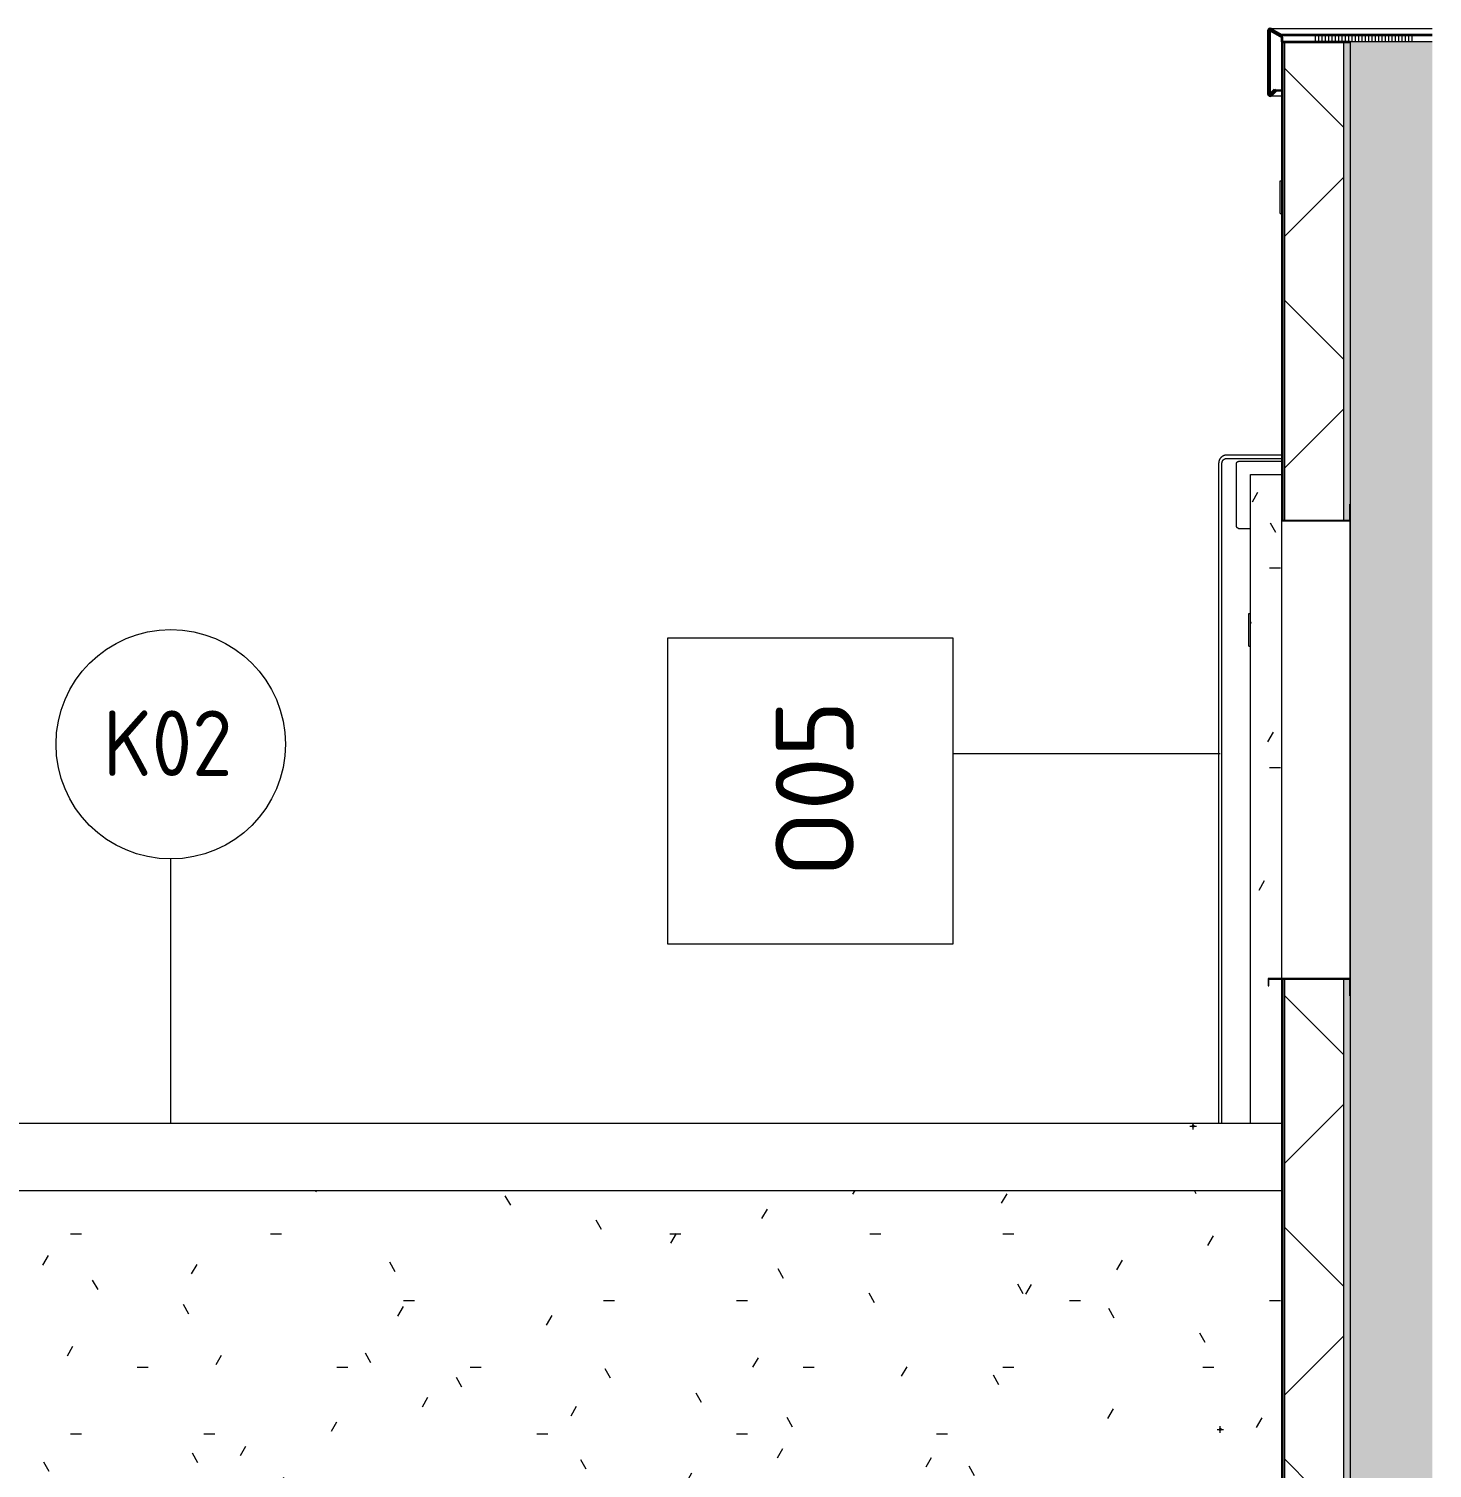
# Model space of a CAD drawing. Header units: millimetres. Extents: x -19993 to 479964, y -45352 to 20466.
# Drawn here: x 191621 to 195903, y 5178 to 9570 of the extents above; entities that cross this region are included whole.
import ezdxf

# ---------------------------------------------------------------- set-up
doc = ezdxf.new("R2010")
doc.units = ezdxf.units.MM
for name, color, linetype, lineweight in [('A-DETL-GENF', 92, 'Continuous', 9), ('A-DETL-THIN', 151, 'Continuous', 9), ('A-GLAZ', 151, 'Continuous', 9), ('A-ROOF', 132, 'Continuous', 9), ('A-ROOF-IDEN', 132, 'Continuous', 9), ('A-ROOF-MCUT', 132, 'Continuous', 35), ('A-ROOF-OTLN', 132, 'Continuous', 9), ('A-ROOF-PATT', 132, 'Continuous', 35), ('A-WALL', 113, 'Continuous', 9), ('A-WALL-PATT', 111, 'Continuous', 25), ('E-POWR-CNDT', 130, 'Continuous', 9), ('E-POWR-CNDT-IDEN', 130, 'Continuous', 9), ('E-POWR-CNTR', 130, 'Continuous', 9), ('E-POWR-DROP', 130, 'Continuous', 9), ('M-EQPM', 50, 'Continuous', 9), ('Q-SPCQ', 91, 'Continuous', 9)]:
    doc.layers.add(name, color=color, linetype=linetype, lineweight=lineweight)
doc.styles.add('ISOCPEUR', font='isocpeur.ttf', dxfattribs={"width": 0.9, "height": 200})
doc.styles.add('ISOCPEUR_1', font='isocpeur.ttf', dxfattribs={"height": 238.125})
pattern_1 = [(0, (248033.99, 0), (812.8, 203.2), [33.528, -576.072, 33.528, -576.072, -3251.2]), (0, (248033.99, 0), (812.8, 203.2), [-1219.2, 33.528, -1185.672, 33.528, -576.072, -1422.4]), (0, (248033.99, 0), (812.8, 203.2), [-3048, 33.528, -372.872, 33.528, -982.472]), (120, (248338.79, 101.6), (-582.37636, 602.30545), [33.528, -576.072, 33.528, -576.072, -3251.2]), (120, (248338.79, 101.6), (-582.37636, 602.30545), [-1219.2, 33.528, -1185.672, 33.528, -576.072, -1422.4]), (120, (248338.79, 101.6), (-582.37636, 602.30545), [-3048, 33.528, -372.872, 33.528, -982.472]), (240, (248440.39, 508), (-230.42364, -805.50545), [33.528, -576.072, 33.528, -576.072, -3251.2]), (240, (248440.39, 508), (-230.42364, -805.50545), [-1219.2, 33.528, -1185.672, 33.528, -576.072, -1422.4]), (240, (248440.39, 508), (-230.42364, -805.50545), [-3048, 33.528, -372.872, 33.528, -982.472])]

# ---------------------------------------------------------------- blocks, each defined once
blk = doc.blocks.new('OKNO_1k_nadsvetlik - OKNO_1k_nadsvetlik_900 x 1500-1969499-VB2-V-Nový')
at = {"layer": 'A-GLAZ'}
h = blk.add_hatch(dxfattribs=at)
h.set_pattern_fill('FP_68', color=256, style=0, pattern_type=2)
h.set_pattern_definition([(0, (69716.61, 0), (150, 86.6), [100, -200]), (60, (69816.61, 0), (0.0022, 173.20381), [100, -200]), (300, (69816.61, 0), (149.9978, -86.60381), [100, -200])])
h.paths.add_polyline_path([(17333.7, 8070), (17334.7, 8071), (17333.7, 8088.6)])
at = {"layer": 'A-GLAZ', "lineweight": 25}
for p, q in [((17333.7, 8120), (17333.7, 8070)), ((17333.7, 6670), (17333.7, 6620))]:
    blk.add_line(p, q, dxfattribs=at)
at = {"layer": 'A-GLAZ'}
blk.add_line((17333.7, 8070), (17333.7, 6672), dxfattribs=at)
blk = doc.blocks.new('parapet_ext - parapet_ext-1802020-VB2-V-Nový')
at = {"layer": 'Q-SPCQ'}
for p, q in [((17334.7, 6672), (17084.7, 6672)), ((17084.7, 6672), (17084.7, 6650)), ((17084.7, 6650), (17086.7, 6650)), ((17086.7, 6650), (17086.7, 6670)), ((17086.7, 6670), (17334.7, 6670))]:
    blk.add_line(p, q, dxfattribs=at)
blk = doc.blocks.new('DPS_vetrání_nová - Typ 1-1348275-VB2-V-Nový')
at = {"layer": 'M-EQPM', "color": 11}
for p, q in [((17025.3, 7686), (17025.3, 7786)), ((17025.3, 7786), (17030.3, 7786)), ((17025.3, 7686), (17030.3, 7686))]:
    blk.add_line(p, q, dxfattribs=at)
blk = doc.blocks.new('DPS_vetrání_nová - Typ 1-1348339-VB2-V-Nový')
at = {"layer": 'M-EQPM', "color": 11}
for p, q in [((17121.7, 9006), (17121.7, 9106)), ((17121.7, 9106), (17126.7, 9106)), ((17121.7, 9006), (17126.7, 9006))]:
    blk.add_line(p, q, dxfattribs=at)
blk = doc.blocks.new('Popiska zakončení střešního pláště - Popiska okna_Bublina-1463073-VB2-V-Nový')
at = {"layer": 'A-ROOF-IDEN'}
blk.add_circle((13736.4, 7387.1), 350, dxfattribs=at)

msp = doc.modelspace()

# ---------------------------------------------------------------- hatches: boundary and pattern name
at = {"layer": 'A-DETL-GENF'}
msp.add_hatch(color=9, dxfattribs=at).paths.add_polyline_path([(195678, 2030), (195902.5, 2030), (195902.5, 9530), (195652.1, 9530), (195652.1, 2030)])
at = {"layer": 'A-ROOF-PATT', "lineweight": 9}
h = msp.add_hatch(dxfattribs=at)
h.set_pattern_fill('FP_69', color=11, angle=-90, style=0, pattern_type=2)
h.set_pattern_definition([(270, (199990.6, 9550), (1270, 8e-14), []), (270, (200000.8, 9550), (1270, 8e-14), []), (270, (200011, 9550), (1270, 8e-14), []), (270, (200021.1, 9550), (1270, 8e-14), []), (270, (200031.3, 9550), (1270, 8e-14), []), (270, (200041.4, 9550), (1270, 8e-14), []), (270, (200051.6, 9550), (1270, 8e-14), []), (270, (200061.7, 9550), (1270, 8e-14), []), (270, (200071.9, 9550), (1270, 8e-14), []), (270, (200082.1, 9550), (1270, 8e-14), []), (270, (200092.2, 9550), (1270, 8e-14), []), (270, (200102.4, 9550), (1270, 8e-14), []), (270, (200112.5, 9550), (1270, 8e-14), []), (270, (200122.7, 9550), (1270, 8e-14), []), (270, (200132.9, 9550), (1270, 8e-14), []), (270, (200143, 9550), (1270, 8e-14), []), (270, (200153.2, 9550), (1270, 8e-14), []), (270, (200163.3, 9550), (1270, 8e-14), []), (270, (200173.5, 9550), (1270, 8e-14), []), (270, (200183.7, 9550), (1270, 8e-14), []), (270, (200193.8, 9550), (1270, 8e-14), []), (270, (200204, 9550), (1270, 8e-14), []), (270, (200214.1, 9550), (1270, 8e-14), []), (270, (200224.3, 9550), (1270, 8e-14), []), (270, (200234.5, 9550), (1270, 8e-14), []), (270, (200244.6, 9550), (1270, 8e-14), []), (270, (200254.8, 9550), (1270, 8e-14), []), (270, (200265, 9550), (1270, 8e-14), []), (270, (200275.1, 9550), (1270, 8e-14), []), (270, (200285.3, 9550), (1270, 8e-14), []), (270, (200625.6, 9550), (1270, 8e-14), []), (270, (200635.8, 9550), (1270, 8e-14), []), (270, (200646, 9550), (1270, 8e-14), []), (270, (200656.1, 9550), (1270, 8e-14), []), (270, (200666.3, 9550), (1270, 8e-14), []), (270, (200676.4, 9550), (1270, 8e-14), []), (270, (200686.6, 9550), (1270, 8e-14), []), (270, (200696.7, 9550), (1270, 8e-14), []), (270, (200706.9, 9550), (1270, 8e-14), []), (270, (200717.1, 9550), (1270, 8e-14), []), (270, (200727.2, 9550), (1270, 8e-14), []), (270, (200737.4, 9550), (1270, 8e-14), []), (270, (200747.5, 9550), (1270, 8e-14), []), (270, (200757.7, 9550), (1270, 8e-14), []), (270, (200767.9, 9550), (1270, 8e-14), []), (270, (200778, 9550), (1270, 8e-14), []), (270, (200788.2, 9550), (1270, 8e-14), []), (270, (200798.3, 9550), (1270, 8e-14), []), (270, (200808.5, 9550), (1270, 8e-14), []), (270, (200818.7, 9550), (1270, 8e-14), []), (270, (200828.8, 9550), (1270, 8e-14), []), (270, (200839, 9550), (1270, 8e-14), []), (270, (200849.1, 9550), (1270, 8e-14), []), (270, (200859.3, 9550), (1270, 8e-14), []), (270, (200869.5, 9550), (1270, 8e-14), []), (270, (200879.6, 9550), (1270, 8e-14), []), (270, (200889.8, 9550), (1270, 8e-14), []), (270, (200900, 9550), (1270, 8e-14), []), (270, (200910.1, 9550), (1270, 8e-14), []), (270, (200920.3, 9550), (1270, 8e-14), [])])
h.paths.add_polyline_path([(195902.1, 9530), (195902.5, 9530.1), (195902.5, 9550), (195444.1, 9550), (195444.1, 9530), (195790.3, 9530)])
at = {"layer": 'A-WALL-PATT', "lineweight": 9}
h = msp.add_hatch(dxfattribs=at)
h.set_pattern_fill('FP_47', color=11, style=0, pattern_type=2)
h.set_pattern_definition([(45, (248034, 0), (0, 707.1054), []), (315, (248034, 0), (707.1054, 0), []), (270, (248341.35, 19.13), (353.543, -353.543), [38.278, -668.833]), (270, (248433.73, 19.13), (353.543, -353.543), [38.278, -668.833]), (0, (248367.14, 46.2), (353.543, 353.543), [38.278, -668.833]), (0, (248367.14, -46.2), (353.543, 353.543), [38.278, -668.833]), (45, (248341.35, 19.13), (0, 707.1054), [38.278, -461.721]), (45, (248406.7, -46.2), (0, 707.1054), [38.278, -461.721]), (315, (248406.7, 46.2), (707.1054, 0), [38.278, -461.721]), (315, (248341.35, -19.13), (707.1054, 0), [38.278, -461.721])])
h.paths.add_polyline_path([(195453.5, 5120), (195632.1, 5120), (195632.1, 6670), (195452.1, 6670), (195452.1, 5120)])
h.paths.add_polyline_path([(195632.1, 8070), (195632.1, 9530), (195452.1, 9530), (195452.1, 8070), (195621.9, 8070)])
at = {"layer": 'A-WALL-PATT'}
h = msp.add_hatch(color=11, dxfattribs=at)
h.paths.add_polyline_path([(195632.1, 5120), (195652.1, 5120), (195652.1, 6670), (195632.1, 6670), (195632.1, 5172.4)])
h.paths.add_polyline_path([(195652.1, 8070), (195652.1, 9530), (195632.1, 9530), (195632.1, 8070)])
at = {"layer": 'A-WALL-PATT', "lineweight": 9}
h = msp.add_hatch(dxfattribs=at)
h.set_pattern_fill('FP_46', color=11, style=0, pattern_type=2)
h.set_pattern_definition(pattern_1)
h.paths.add_polyline_path([(195444.1, 6229.8), (195444.1, 6670), (195404.1, 6670), (195404.1, 6650), (195402.1, 6650), (195402.1, 6672), (195444.1, 6672), (195444.1, 8210), (195347.7, 8210), (195347.7, 6229.8), (195397.4, 6229.8)])
h = msp.add_hatch(dxfattribs=at)
h.set_pattern_fill('FP_46', color=11, style=0, pattern_type=2)
h.set_pattern_definition(pattern_1)
h.paths.add_polyline_path([(188487.3, 2180), (195444.1, 2180), (195444.1, 3380), (195404.1, 3380), (195404.1, 3360), (195402.1, 3360), (195402.1, 3382), (195444.1, 3382), (195444.1, 6025.6), (188487.3, 6025.6), (188487.3, 2200.2)])
h.paths.add_polyline_path([(188672.4, 4901.3), (188665.6, 4902.2), (188663.8, 4903.7), (188661.1, 4910), (188663.8, 4916.3), (188667.8, 4918.7), (188672.4, 4918.3), (188674.6, 4917.8), (188678.8, 4912.3), (188677.9, 4905.5)])
h.paths.add_polyline_path([(195256, 5291.7), (195252.5, 5293.2), (195251, 5296.7), (195252.5, 5300.3), (195256.7, 5301.6), (195259.6, 5300.3), (195260.9, 5296.1), (195259.6, 5293.6), (195257.3, 5291.9)])
at = {"layer": 'E-POWR-DROP'}
for points in [[(195173.1, 6217.2), (195175.6, 6218.3), (195177.5, 6219.7), (195178, 6223.5), (195175.6, 6226.6), (195171.8, 6227.1), (195169.6, 6225.8), (195168.1, 6222.2), (195169.6, 6218.7), (195172.9, 6217.3)], [(195256, 5291.7), (195258.5, 5292.8), (195260.4, 5294.2), (195260.9, 5298), (195258.5, 5301.1), (195254.8, 5301.6), (195252.5, 5300.3), (195251, 5296.7), (195252.5, 5293.2), (195254.8, 5291.9)]]:
    msp.add_hatch(color=11, dxfattribs=at).paths.add_polyline_path(points)

# ---------------------------------------------------------------- linework, layer by layer
at = {"layer": 'A-DETL-THIN'}
for p, q in [((195902.5, 9530), (195652.1, 9530)), ((195652.1, 9530), (195652.1, 2030))]:
    msp.add_line(p, q, dxfattribs=at)
at = {"layer": 'A-ROOF', "color": 1, "lineweight": 35}
for p, q in [((195902.5, 9550), (195444.1, 9550)), ((195444.1, 9544.2), (195444.1, 9530)), ((195444.1, 9530), (195652.1, 9530))]:
    msp.add_line(p, q, dxfattribs=at)
at = {"layer": 'A-ROOF-IDEN'}
msp.add_line((192053.8, 6229.8), (192053.8, 7037.1), dxfattribs=at)
at = {"layer": 'A-ROOF-MCUT', "color": 1}
for p, q in [((195402.1, 9563.8), (195402.1, 9371.6)), ((195407.1, 9371.6), (195407.1, 9563.8)), ((195408.6, 9564.7), (195444.1, 9544.2)), ((195444.1, 9550), (195411.1, 9569)), ((195444.1, 9544.2), (195444.1, 9550)), ((195421.5, 9383.6), (195408.8, 9370.9)), ((195412.3, 9367.4), (195425.1, 9380.1)), ((195425.1, 9380.1), (195421.5, 9383.6))]:
    msp.add_line(p, q, dxfattribs=at)
for centre, radius, start, end in [((195408.1, 9563.8), 6, 60, 180), ((195408.1, 9563.8), 1, 60, 180), ((195408.1, 9371.6), 6, 180, 315), ((195408.1, 9371.6), 1, 180, 315)]:
    msp.add_arc(centre, radius, start, end, dxfattribs=at)
at = {"layer": 'A-ROOF-OTLN', "color": 11}
for p, q in [((195902.5, 9569.8), (195408.1, 9569.8)), ((195408.1, 9365.6), (195444.1, 9365.6)), ((195421.5, 9383.6), (195444.1, 9383.6)), ((195425.1, 9380.1), (195444.1, 9380.1)), ((195305.7, 8051.6), (195305.7, 8243.8)), ((195444.1, 8249.8), (195311.7, 8249.8)), ((195311.7, 8045.6), (195347.7, 8045.6)), ((195444.1, 6229.8), (188340.5, 6229.8)), ((188340.5, 6025.6), (195444.1, 6025.6))]:
    msp.add_line(p, q, dxfattribs=at)
for points, knots in [([(195411.1, 9569), (195410.6, 9569.3), (195409.9, 9569.6), (195409, 9569.8), (195408.5, 9569.8), (195408.1, 9569.8), (195407.7, 9569.8), (195407.3, 9569.8), (195406.9, 9569.7), (195406.5, 9569.6), (195406.2, 9569.5), (195405.8, 9569.4), (195405.4, 9569.2), (195405.1, 9569), (195404.8, 9568.8), (195404.3, 9568.5), (195403.9, 9568.2), (195403.6, 9567.8), (195403.3, 9567.4), (195402.9, 9566.9), (195402.5, 9566.1), (195402.2, 9565.2), (195402.1, 9564.4), (195402.1, 9563.8)], [-1, -1, -1, -1, -0.875, -0.8125, -0.78125, -0.75, -0.71875, -0.6875, -0.65625, -0.625, -0.59375, -0.5625, -0.53125, -0.5, -0.46875, -0.4375, -0.375, -0.34375, -0.3125, -0.25, -0.1875, -0.125, 0, 0, 0, 0]), ([(195407.1, 9564.1), (195407.2, 9564.2), (195407.2, 9564.4), (195407.4, 9564.5), (195407.5, 9564.6), (195407.6, 9564.7), (195407.6, 9564.7)], [-0.875, -0.875, -0.875, -0.875, -0.75, -0.625, -0.5625, -0.5, -0.5, -0.5, -0.5]), ([(195408.1, 9564.8), (195408.1, 9564.8), (195408.2, 9564.8), (195408.4, 9564.8), (195408.5, 9564.8), (195408.6, 9564.7)], [-0.25, -0.25, -0.25, -0.25, -0.1875, -0.125, 0, 0, 0, 0]), ([(195402.1, 9371.6), (195402.1, 9371.1), (195402.2, 9370.3), (195402.5, 9369.3), (195402.9, 9368.6), (195403.3, 9368), (195403.8, 9367.5), (195404.1, 9367.1), (195404.4, 9366.9), (195404.8, 9366.6), (195405.1, 9366.4), (195405.4, 9366.2), (195405.8, 9366.1), (195406.2, 9365.9), (195406.5, 9365.8), (195406.9, 9365.7), (195407.3, 9365.7), (195407.7, 9365.6), (195408.1, 9365.6), (195408.5, 9365.6), (195408.9, 9365.7), (195409.3, 9365.7), (195409.7, 9365.8), (195410, 9365.9), (195410.5, 9366.1), (195411.3, 9366.5), (195412, 9367), (195412.3, 9367.4)], [-1, -1, -1, -1, -0.888889, -0.833333, -0.777778, -0.722222, -0.666667, -0.638889, -0.611111, -0.583333, -0.555556, -0.527778, -0.5, -0.472222, -0.444444, -0.416667, -0.388889, -0.361111, -0.333333, -0.305556, -0.277778, -0.25, -0.222222, -0.194444, -0.166667, -0.111111, 0, 0, 0, 0]), ([(195408.4, 9370.7), (195408.3, 9370.6), (195408.2, 9370.6), (195408.1, 9370.6), (195408, 9370.6), (195407.8, 9370.6), (195407.7, 9370.7), (195407.6, 9370.7), (195407.5, 9370.8), (195407.3, 9371), (195407.2, 9371.1), (195407.2, 9371.3), (195407.1, 9371.4)], [-0.7777778, -0.7777778, -0.7777778, -0.7777778, -0.7222222, -0.6666667, -0.6111111, -0.5555556, -0.5, -0.4444444, -0.3888889, -0.3055556, -0.2222222, -0.1111111, -0.1111111, -0.1111111, -0.1111111]), ([(195305.7, 8243.8), (195305.7, 8244.4), (195305.8, 8245.2), (195306.2, 8246.1), (195306.5, 8246.9), (195306.9, 8247.4), (195307.2, 8247.8), (195307.6, 8248.2), (195308.1, 8248.6), (195308.6, 8249), (195309.1, 8249.2), (195309.4, 8249.4), (195309.8, 8249.5), (195310.2, 8249.6), (195310.6, 8249.7), (195311, 8249.8), (195311.3, 8249.8), (195311.6, 8249.8), (195311.7, 8249.8)], [0, 0, 0, 0, 0.125, 0.1875, 0.25, 0.3125, 0.34375, 0.375, 0.4375, 0.5, 0.53125, 0.5625, 0.59375, 0.625, 0.65625, 0.6875, 0.71875, 0.75, 0.75, 0.75, 0.75]), ([(195311.7, 8045.6), (195311.6, 8045.6), (195311.3, 8045.6), (195311, 8045.7), (195310.6, 8045.7), (195310.2, 8045.8), (195309.8, 8045.9), (195309.4, 8046.1), (195309.1, 8046.2), (195308.7, 8046.4), (195308.4, 8046.6), (195308, 8046.9), (195307.6, 8047.3), (195307.2, 8047.7), (195306.9, 8048.1), (195306.5, 8048.6), (195306.2, 8049.3), (195305.8, 8050.3), (195305.7, 8051.1), (195305.7, 8051.6)], [0.3333333, 0.3333333, 0.3333333, 0.3333333, 0.3611111, 0.3888889, 0.4166667, 0.4444444, 0.4722222, 0.5, 0.5277778, 0.5555556, 0.5833333, 0.6111111, 0.6666667, 0.6944444, 0.7222222, 0.7777778, 0.8333333, 0.8888889, 1, 1, 1, 1])]:
    msp.add_open_spline(points, degree=3, knots=knots, dxfattribs=at)
at = {"layer": 'A-WALL', "color": 20, "lineweight": 25}
for p, q in [((195444.1, 9530), (195444.1, 8070)), ((195444.1, 8070), (195652.1, 8070)), ((195652.1, 6670), (195444.1, 6670)), ((195444.1, 6670), (195444.1, 4780))]:
    msp.add_line(p, q, dxfattribs=at)
at = {"layer": 'A-WALL', "color": 240}
for p, q in [((195447.1, 9530), (195447.1, 8070)), ((195452.1, 9530), (195452.1, 8070)), ((195632.1, 9530), (195632.1, 8070)), ((195447.1, 6670), (195447.1, 4780)), ((195452.1, 6670), (195452.1, 4780)), ((195632.1, 6670), (195632.1, 4780))]:
    msp.add_line(p, q, dxfattribs=at)
at = {"layer": 'A-WALL', "color": 11}
for p, q in [((195347.7, 6229.6), (195347.7, 8210)), ((195347.7, 8210), (195444.1, 8210)), ((195444.1, 6672), (195444.1, 8070))]:
    msp.add_line(p, q, dxfattribs=at)
at = {"layer": 'E-POWR-CNDT', "color": 11}
for p, q in [((195308.6, 8269.3), (195276, 8269.3)), ((195276, 8259.3), (195308.6, 8259.3)), ((195444.1, 8269.3), (195308.6, 8269.3)), ((195308.6, 8259.3), (195444.1, 8259.3)), ((195251, 8244.3), (195251, 8211.8)), ((195261, 8211.8), (195261, 8244.3)), ((195251, 8211.8), (195251, 6229.6)), ((195261, 6229.6), (195261, 8211.8))]:
    msp.add_line(p, q, dxfattribs=at)
at = {"layer": 'E-POWR-CNDT', "color": 11, "flags": 128}
for points in [[(195276, 8269.3), (195275, 8269.3), (195274, 8269.3), (195273.1, 8269.2), (195272.1, 8269), (195271.1, 8268.8), (195270.1, 8268.6), (195269.1, 8268.4), (195268.2, 8268.1), (195267.2, 8267.7), (195266.3, 8267.4), (195265.4, 8267), (195264.5, 8266.5), (195263.6, 8266), (195262.8, 8265.5), (195261.9, 8265), (195261.1, 8264.4), (195260.3, 8263.8), (195259.6, 8263.1), (195258.8, 8262.5), (195258.1, 8261.8), (195257.4, 8261), (195256.8, 8260.3), (195256.2, 8259.5), (195255.6, 8258.7), (195255, 8257.9), (195254.5, 8257), (195254, 8256.1), (195253.5, 8255.2), (195253.1, 8254.3), (195252.7, 8253.4), (195252.4, 8252.5), (195252.1, 8251.5), (195251.8, 8250.6), (195251.6, 8249.6), (195251.4, 8248.6), (195251.3, 8247.6), (195251.1, 8246.6), (195251.1, 8245.6), (195251, 8244.6), (195251, 8244.3)], [(195261, 8244.3), (195261.1, 8244.9), (195261.1, 8245.5), (195261.2, 8246.1), (195261.2, 8246.7), (195261.3, 8247.3), (195261.5, 8247.9), (195261.6, 8248.5), (195261.8, 8249.1), (195262, 8249.6), (195262.2, 8250.2), (195262.5, 8250.7), (195262.7, 8251.3), (195263, 8251.8), (195263.3, 8252.3), (195263.7, 8252.8), (195264, 8253.3), (195264.4, 8253.8), (195264.8, 8254.2), (195265.2, 8254.7), (195265.6, 8255.1), (195266, 8255.5), (195266.5, 8255.9), (195267, 8256.3), (195267.4, 8256.6), (195267.9, 8257), (195268.5, 8257.3), (195269, 8257.6), (195269.5, 8257.8), (195270.1, 8258.1), (195270.6, 8258.3), (195271.2, 8258.5), (195271.7, 8258.7), (195272.3, 8258.9), (195272.9, 8259), (195273.5, 8259.1), (195274.1, 8259.2), (195274.7, 8259.3), (195275.3, 8259.3), (195275.9, 8259.3), (195276, 8259.3)]]:
    msp.add_lwpolyline(points, dxfattribs=at)
at = {"layer": 'E-POWR-CNDT-IDEN'}
msp.add_line((195256, 7357.5), (194439.9, 7357.5), dxfattribs=at)
at = {"layer": 'E-POWR-CNDT-IDEN', "flags": 128}
msp.add_lwpolyline([(193570.5, 6776.7), (193570.5, 7712.1), (194439.9, 7712.1), (194439.9, 6776.7)], close=True, dxfattribs=at)
at = {"layer": 'E-POWR-CNTR', "color": 11}
for p, q in [((195163.1, 6222.2), (195183.1, 6222.2)), ((195173.1, 6212.2), (195173.1, 6232.2)), ((195246, 5296.7), (195266, 5296.7)), ((195256, 5286.7), (195256, 5306.7))]:
    msp.add_line(p, q, dxfattribs=at)

# ---------------------------------------------------------------- block references
at = {"layer": 'A-GLAZ'}
msp.add_blockref('OKNO_1k_nadsvetlik - OKNO_1k_nadsvetlik_900 x 1500-1969499-VB2-V-Nový', (178317.4, 0), dxfattribs=at)
at = {"layer": 'A-ROOF-IDEN'}
msp.add_blockref('Popiska zakončení střešního pláště - Popiska okna_Bublina-1463073-VB2-V-Nový', (178317.4, 0), dxfattribs=at)
at = {"layer": 'M-EQPM', "color": 11}
for name in ['DPS_vetrání_nová - Typ 1-1348339-VB2-V-Nový', 'DPS_vetrání_nová - Typ 1-1348275-VB2-V-Nový']:
    msp.add_blockref(name, (178317.4, 0), dxfattribs=at)
at = {"layer": 'Q-SPCQ'}
msp.add_blockref('parapet_ext - parapet_ext-1802020-VB2-V-Nový', (178317.4, 0), dxfattribs=at)

# ---------------------------------------------------------------- texts
at = {"layer": 'A-ROOF-IDEN', "insert": (191847, 7490.2), "char_height": 200, "width": 497.848, "attachment_point": 1, "style": 'ISOCPEUR'}
msp.add_mtext('K02', dxfattribs=at)

# ---------------------------------------------------------------- next in the draw order: texts
at = {"layer": 'E-POWR-CNDT-IDEN', "insert": (193899.4, 6979.9), "char_height": 238.12, "width": 633.333, "attachment_point": 1, "rotation": 90, "style": 'ISOCPEUR_1', "bg_fill": 3, "box_fill_scale": 1.25, "bg_fill_color": 256, "bg_fill_true_color": 13158600, "bg_fill_transparency": 0}
msp.add_mtext('O05', dxfattribs=at)

doc.saveas('drawing.dxf')
